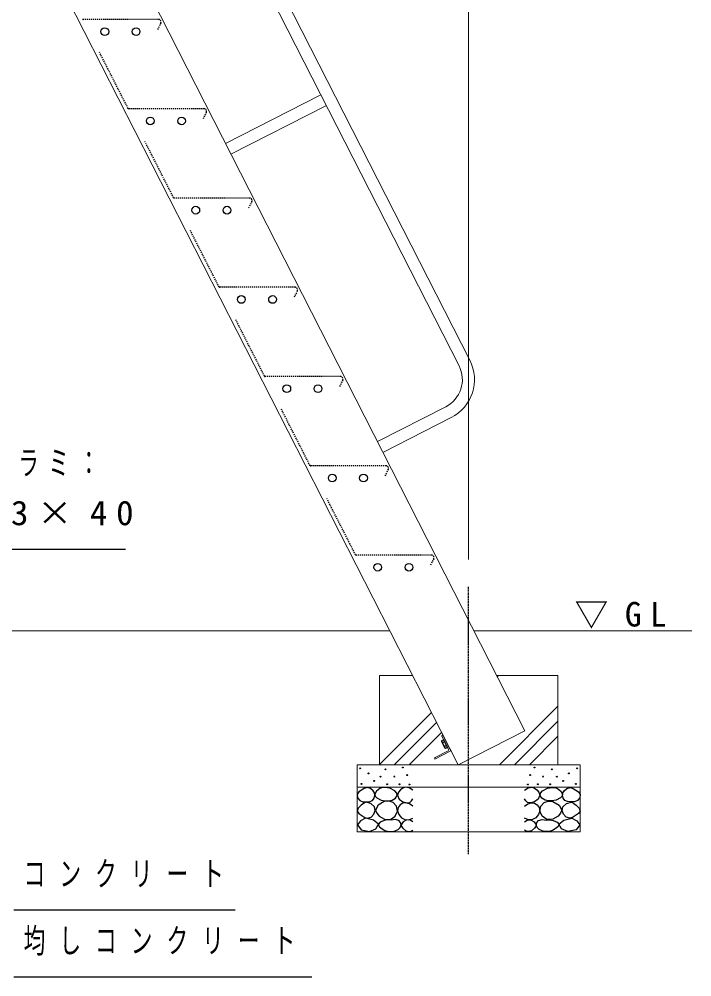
# Model space of a CAD drawing. Units: millimetres at full size; details may follow other scales. Extents: x -11723 to 0, y -1854 to 8010.
# Drawn here: x -6218 to -4711, y 1455 to 3601 of the extents above; entities that cross this region are included whole.
import ezdxf

# ---------------------------------------------------------------- set-up
doc = ezdxf.new("R2010")
doc.units = ezdxf.units.MM
doc.linetypes.add('USER1', pattern=[4.5, 2.5, -2])
doc.linetypes.add('USER2', pattern=[6, 3, -1, 1, -1])
doc.layers.add('線', color=2, linetype='Continuous', lineweight=25)
doc.layers.add('補助', color=2, linetype='Continuous', lineweight=13)
doc.styles.add('ＭＳ ゴシック', font='')
doc.styles.get('ＭＳ ゴシック').set_extended_font_data('MS Gothic')

msp = doc.modelspace()

# ---------------------------------------------------------------- linework, layer by layer
at = {"layer": '線', "color": 7, "lineweight": 13}
for p, q in [((-6029.067, 4447.801), (-5208.048, 2836.461)), ((-6053.302, 4435.453), (-5232.283, 2824.113)), ((-6202.691, 4200), (-5084.93, 2006.27)), ((-6350.48, 4120), (-5234.619, 1930)), ((-5541.723, 3431.423), (-5755.565, 3322.465)), ((-5529.375, 3407.188), (-5743.216, 3298.23)), ((-5262.175, 2732.115), (-5415.072, 2654.21)), ((-5249.827, 2707.88), (-5402.723, 2629.975)), ((-5387.477, 2230), (-6703.68, 2230)), ((-4710.73, 2230), (-5198.926, 2230)), ((-5410.73, 1930), (-5410.73, 2130)), ((-5410.73, 2130), (-5336.524, 2130)), ((-5147.973, 2130), (-5010.73, 2130)), ((-5010.73, 2130), (-5010.73, 1930)), ((-5084.93, 2006.27), (-5234.619, 1930)), ((-5460.73, 1780), (-5460.73, 1930)), ((-4960.73, 1930), (-5460.73, 1930)), ((-4960.73, 1930), (-4960.73, 1780)), ((-4960.73, 1880), (-5460.73, 1880)), ((-4960.73, 1780), (-5460.73, 1780))]:
    msp.add_line(p, q, dxfattribs=at)
at = {"layer": '線', "color": 4, "linetype": 'USER1'}
for p, q in [((-5905.437, 3600.003), (-6074.428, 3600.003)), ((-5900.448, 3591.861), (-5908.389, 3576.274)), ((-5973.681, 3400.713), (-6037.962, 3526.871)), ((-5803.532, 3400.003), (-5972.523, 3400.003)), ((-5798.542, 3391.861), (-5806.484, 3376.274)), ((-5871.776, 3200.713), (-5936.057, 3326.871)), ((-5701.627, 3200.003), (-5870.618, 3200.003)), ((-5696.637, 3191.861), (-5704.579, 3176.274)), ((-5769.871, 3000.713), (-5834.152, 3126.871)), ((-5599.722, 3000.003), (-5768.713, 3000.003)), ((-5594.732, 2991.861), (-5602.674, 2976.274)), ((-5667.966, 2800.713), (-5732.246, 2926.871)), ((-5497.817, 2800.003), (-5666.807, 2800.003)), ((-5492.827, 2791.861), (-5500.769, 2776.274)), ((-5566.06, 2600.612), (-5630.341, 2726.77)), ((-5395.911, 2599.902), (-5564.901, 2599.902)), ((-5390.921, 2591.76), (-5398.863, 2576.173)), ((-5464.155, 2400.612), (-5528.435, 2526.77)), ((-5294.006, 2399.902), (-5462.996, 2399.902)), ((-5289.016, 2391.76), (-5296.958, 2376.173))]:
    msp.add_line(p, q, dxfattribs=at)
at = {"layer": '線', "color": 20, "linetype": 'USER2'}
msp.add_line((-5210.73, 1730), (-5210.73, 2330), dxfattribs=at)
at = {"layer": '線'}
for p, q in [((-5271.615, 1983.893), (-5271.71, 1982.089)), ((-5271.71, 1982.089), (-5264.219, 1967.387)), ((-5266.718, 1986.389), (-5271.615, 1983.893)), ((-5264.49, 1982.016), (-5269.387, 1979.521)), ((-5257.806, 1968.898), (-5266.718, 1986.389)), ((-5260.034, 1973.271), (-5264.931, 1970.775)), ((-5262.703, 1966.403), (-5264.219, 1967.387)), ((-5257.806, 1968.898), (-5262.703, 1966.403))]:
    msp.add_line(p, q, dxfattribs=at)
at = {"layer": '線', "color": 7, "lineweight": 13}
msp.add_lwpolyline([(-5250.509, 1961.185), (-5286.149, 1943.026), (-5286.603, 1943.917), (-5286.818, 1944.929), (-5286.498, 1945.914), (-5285.729, 1946.607), (-5258.108, 1960.68), (-5256.882, 1961.647), (-5256.12, 1963.008), (-5255.936, 1964.558), (-5256.36, 1966.06), (-5270.433, 1993.682), (-5270.564, 1994.005), (-5270.637, 1994.346), (-5270.649, 1994.694), (-5270.6, 1995.039), (-5270.492, 1995.371), (-5270.329, 1995.679), (-5270.114, 1995.953), (-5269.855, 1996.187), (-5269.559, 1996.371), (-5268.668, 1996.825)], close=True, dxfattribs=at)
at = {"layer": '線'}
for points in [[(-5438.281, 1879.402), (-5444.744, 1876.862), (-5450.955, 1873.382), (-5456.813, 1869.344), (-5460.461, 1863.877), (-5459.449, 1856.294), (-5454.441, 1849.935), (-5447.575, 1847.345), (-5439.866, 1847.084), (-5432.254, 1847.688), (-5425.924, 1850.252), (-5422.172, 1855.538), (-5420.855, 1861.976), (-5421.703, 1867.181), (-5424.657, 1872.115), (-5430.817, 1876.942)], [(-5398.858, 1879.493), (-5403.762, 1878.876), (-5409.399, 1876.79), (-5417.37, 1871.002), (-5421.022, 1864.086), (-5420.147, 1860.124), (-5416.426, 1855.707), (-5406.936, 1850.934), (-5396.965, 1849.49), (-5389.615, 1849.318), (-5382.099, 1850.842), (-5374.5, 1855.456), (-5370.747, 1861.653), (-5371.716, 1866.306), (-5376.423, 1871.654), (-5387.091, 1877.861)], [(-5022.603, 1879.493), (-5017.698, 1878.876), (-5012.061, 1876.79), (-5004.09, 1871.002), (-5000.438, 1864.086), (-5001.313, 1860.124), (-5005.034, 1855.707), (-5014.525, 1850.934), (-5024.495, 1849.49), (-5031.845, 1849.318), (-5039.361, 1850.842), (-5046.96, 1855.456), (-5050.714, 1861.653), (-5049.744, 1866.306), (-5045.037, 1871.654), (-5034.369, 1877.861)], [(-4983.179, 1879.402), (-4976.716, 1876.862), (-4970.505, 1873.382), (-4964.647, 1869.344), (-4960.999, 1863.877), (-4962.011, 1856.294), (-4967.019, 1849.935), (-4973.885, 1847.345), (-4981.594, 1847.084), (-4989.207, 1847.688), (-4995.536, 1850.252), (-4999.288, 1855.538), (-5000.606, 1861.976), (-4999.757, 1867.181), (-4996.803, 1872.115), (-4990.643, 1876.942)], [(-5440.816, 1846.45), (-5446.145, 1843.657), (-5451.589, 1839.479), (-5458.038, 1832.659), (-5460.461, 1825.855), (-5456.833, 1821.027), (-5450.322, 1816.666), (-5443.684, 1812.379), (-5437.014, 1810.329), (-5429.37, 1812.776), (-5423.073, 1819.201), (-5419.967, 1827.478), (-5421.489, 1835.994), (-5429.647, 1843.245)], [(-5411.561, 1815.163), (-5398.972, 1808.307), (-5385.613, 1807.324), (-5375.329, 1814.778), (-5370.477, 1826.515), (-5372.757, 1837.293), (-5379.666, 1845.436), (-5388.491, 1848.869), (-5399.668, 1847.598), (-5413.422, 1839.543), (-5419.4, 1828.678), (-5416.764, 1821.484)], [(-5009.899, 1815.163), (-5022.488, 1808.307), (-5035.847, 1807.324), (-5046.131, 1814.778), (-5050.983, 1826.515), (-5048.703, 1837.293), (-5041.794, 1845.436), (-5032.969, 1848.869), (-5021.792, 1847.598), (-5008.038, 1839.543), (-5002.061, 1828.678), (-5004.696, 1821.484)], [(-4980.644, 1846.45), (-4975.315, 1843.657), (-4969.871, 1839.479), (-4963.422, 1832.659), (-4960.999, 1825.855), (-4964.627, 1821.027), (-4971.138, 1816.666), (-4977.776, 1812.379), (-4984.446, 1810.329), (-4992.091, 1812.776), (-4998.388, 1819.201), (-5001.494, 1827.478), (-4999.971, 1835.994), (-4991.813, 1843.245)], [(-5441.635, 1810.517), (-5452.955, 1804.498), (-5459.766, 1795.683), (-5451.279, 1784.413), (-5432.844, 1780.299), (-5418.491, 1786.41), (-5413.065, 1796.782), (-5423.847, 1805.89)], [(-5384.532, 1806.373), (-5392.067, 1806.999), (-5400.209, 1805.562), (-5409.136, 1801.504), (-5413.453, 1796.102), (-5410.767, 1791.419), (-5404.804, 1786.912), (-5398.325, 1783.068), (-5391.019, 1780.695), (-5379.17, 1780.928), (-5368.854, 1785.02), (-5364.151, 1789.827), (-5362.097, 1795.561), (-5363.157, 1800.709), (-5367.233, 1805.292), (-5375.631, 1807.832)], [(-5036.928, 1806.373), (-5029.393, 1806.999), (-5021.251, 1805.562), (-5012.324, 1801.504), (-5008.007, 1796.102), (-5010.693, 1791.419), (-5016.656, 1786.912), (-5023.135, 1783.068), (-5030.441, 1780.695), (-5042.29, 1780.928), (-5052.606, 1785.02), (-5057.309, 1789.827), (-5059.363, 1795.561), (-5058.303, 1800.709), (-5054.227, 1805.292), (-5045.829, 1807.832)], [(-4979.825, 1810.517), (-4968.505, 1804.498), (-4961.694, 1795.683), (-4970.181, 1784.413), (-4988.616, 1780.299), (-5002.969, 1786.41), (-5008.395, 1796.782), (-4997.613, 1805.89)]]:
    msp.add_lwpolyline(points, close=True, dxfattribs=at)
for points in [[(-5335.73, 1873.299), (-5344.157, 1878.154), (-5352.84, 1879.636), (-5358.46, 1877.948), (-5363.613, 1874.249), (-5368.085, 1868.941), (-5369.95, 1862.209), (-5366.282, 1853.439), (-5358.226, 1847), (-5349.927, 1844.621), (-5342.701, 1845.733), (-5338.651, 1849.109), (-5335.73, 1853.654)], [(-5085.73, 1873.299), (-5077.303, 1878.154), (-5068.62, 1879.636), (-5063.001, 1877.948), (-5057.847, 1874.249), (-5053.375, 1868.941), (-5051.51, 1862.209), (-5055.178, 1853.439), (-5063.234, 1847), (-5071.533, 1844.621), (-5078.759, 1845.733), (-5082.81, 1849.109), (-5085.73, 1853.654)], [(-5336.047, 1837.178), (-5343.187, 1842.64), (-5351.256, 1845.099), (-5357.961, 1843.875), (-5363.93, 1840.03), (-5368.322, 1834.248), (-5369.95, 1827.039), (-5367.286, 1818.431), (-5361.078, 1811.513), (-5353.439, 1807.642), (-5345.869, 1806.761), (-5340.715, 1808.2), (-5336.047, 1810.88)], [(-5085.413, 1837.178), (-5078.273, 1842.64), (-5070.205, 1845.099), (-5063.499, 1843.875), (-5057.531, 1840.03), (-5053.138, 1834.248), (-5051.51, 1827.039), (-5054.174, 1818.431), (-5060.382, 1811.513), (-5068.021, 1807.642), (-5075.591, 1806.761), (-5080.745, 1808.2), (-5085.413, 1810.88)], [(-5335.73, 1802.642), (-5341.748, 1805.96), (-5349.038, 1806.761), (-5357.754, 1802.427), (-5362.028, 1795.671), (-5361.416, 1792.001), (-5358.543, 1787.75), (-5351.381, 1782.278), (-5343.968, 1780.462), (-5339.672, 1781.514), (-5335.73, 1783.631)], [(-5085.73, 1802.642), (-5079.712, 1805.96), (-5072.423, 1806.761), (-5063.706, 1802.427), (-5059.432, 1795.671), (-5060.044, 1792.001), (-5062.917, 1787.75), (-5070.079, 1782.278), (-5077.492, 1780.462), (-5081.788, 1781.514), (-5085.73, 1783.631)]]:
    msp.add_lwpolyline(points, dxfattribs=at)
for centre, radius in [((-6025.837, 3572.703), 8.65), ((-5955.837, 3572.703), 8.65), ((-5923.932, 3372.703), 8.65), ((-5853.932, 3372.703), 8.65), ((-5822.027, 3172.703), 8.65), ((-5752.027, 3172.703), 8.65), ((-5720.122, 2972.703), 8.65), ((-5650.122, 2972.703), 8.65), ((-5618.217, 2772.703), 8.65), ((-5548.217, 2772.703), 8.65), ((-5516.311, 2572.602), 8.65), ((-5446.311, 2572.602), 8.65), ((-5414.407, 2372.703), 8.65), ((-5344.407, 2372.703), 8.65), ((-5454.124, 1922.177), 1), ((-5435.113, 1910.77), 1), ((-5396.774, 1919.959), 1), ((-5358.313, 1924.091), 1), ((-5063.147, 1924.091), 1), ((-5024.686, 1919.959), 1), ((-4986.347, 1910.77), 1), ((-4967.337, 1922.177), 1), ((-5450.955, 1887.323), 1), ((-5422.122, 1893.977), 1), ((-5408.181, 1903.483), 1), ((-5377.234, 1903.549), 1), ((-5348.312, 1907.063), 1), ((-5073.148, 1907.063), 1), ((-5044.226, 1903.549), 1), ((-5013.279, 1903.483), 1), ((-4999.338, 1893.977), 1), ((-4970.505, 1887.323), 1), ((-5393.289, 1886.373), 1), ((-5365.611, 1886.521), 1), ((-5343.447, 1885.98), 1), ((-5078.013, 1885.98), 1), ((-5055.849, 1886.521), 1), ((-5028.171, 1886.373), 1)]:
    msp.add_circle(centre, radius, dxfattribs=at)
at = {"layer": '線', "color": 4, "linetype": 'USER1'}
for centre, radius, start, end in [((-6074.428, 3601.303), 1.3, 207, 270), ((-5905.437, 3594.403), 5.6, 333, 90), ((-5972.523, 3401.303), 1.3, 207, 270), ((-5803.532, 3394.403), 5.6, 333, 90), ((-5870.618, 3201.303), 1.3, 207, 270), ((-5701.627, 3194.403), 5.6, 333, 90), ((-5768.713, 3001.303), 1.3, 207, 270), ((-5599.722, 2994.403), 5.6, 333, 90), ((-5666.807, 2801.303), 1.3, 207, 270), ((-5497.817, 2794.403), 5.6, 333, 90), ((-5564.901, 2601.202), 1.3, 207, 270), ((-5395.911, 2594.302), 5.6, 333, 90), ((-5462.996, 2401.202), 1.3, 207, 270), ((-5294.006, 2394.302), 5.6, 333, 90)]:
    msp.add_arc(centre, radius, start, end, dxfattribs=at)
at = {"layer": '線', "color": 7, "lineweight": 13}
for radius in [95.6, 68.4]:
    msp.add_arc((-5293.228, 2793.06), radius, 297, 27, dxfattribs=at)
at = {"layer": '線'}
for centre, radius, start, end in [((-5266.714, 1983.636), 4.907, 177.00001, 236.99999), ((-5255.687, 1980.993), 13.779, 186.136, 227.864), ((-5260.03, 1970.519), 4.907, 177.00001, 236.99999)]:
    msp.add_arc(centre, radius, start, end, dxfattribs=at)
at = {"layer": '補助'}
for p, q in [((-5210.73, 2390), (-5210.73, 5830)), ((-5210.73, 2390), (-5210.73, 5630)), ((-5146.635, 2127.373), (-5144.007, 2130)), ((-5141.952, 1930), (-5010.73, 2061.222)), ((-5410.73, 1930.629), (-5294.276, 2047.083)), ((-5377.683, 1930), (-5282.909, 2024.774)), ((-5108.276, 1930), (-5010.73, 2027.546)), ((-5344.007, 1930), (-5271.542, 2002.465)), ((-5074.6, 1930), (-5010.73, 1993.87))]:
    msp.add_line(p, q, dxfattribs=at)
at = {"layer": '補助', "lineweight": 25}
for p, q in [((-6345.851, 2413.175), (-5979.268, 2413.175)), ((-6229.48, 1605), (-6199.48, 1605)), ((-6199.48, 1605), (-5733.526, 1605)), ((-6229.48, 1455), (-6199.48, 1455)), ((-6199.48, 1455), (-5561.737, 1455))]:
    msp.add_line(p, q, dxfattribs=at)

# ---------------------------------------------------------------- texts
at = {"layer": '補助', "char_height": 54.99, "style": 'ＭＳ ゴシック'}
for s, insert, attachment_point in [('\\T1.5;\\W0.6;根ガラミ：', (-6354.101, 2634.425), 1), ('\\T1.5;\\W1.05;L-3×40', (-6354.101, 2521.925), 1), ('\\T1.5;▽GL', (-4973.23, 2235), 7), ('\\T1.64;\\W0.65;コンクリート', (-6207.73, 1713.75), 1), ('\\T1.64;\\W0.65;均しコンクリート', (-6207.73, 1563.75), 1)]:
    msp.add_mtext(s, dxfattribs=dict(at, insert=insert, attachment_point=attachment_point))

doc.saveas('drawing.dxf')
